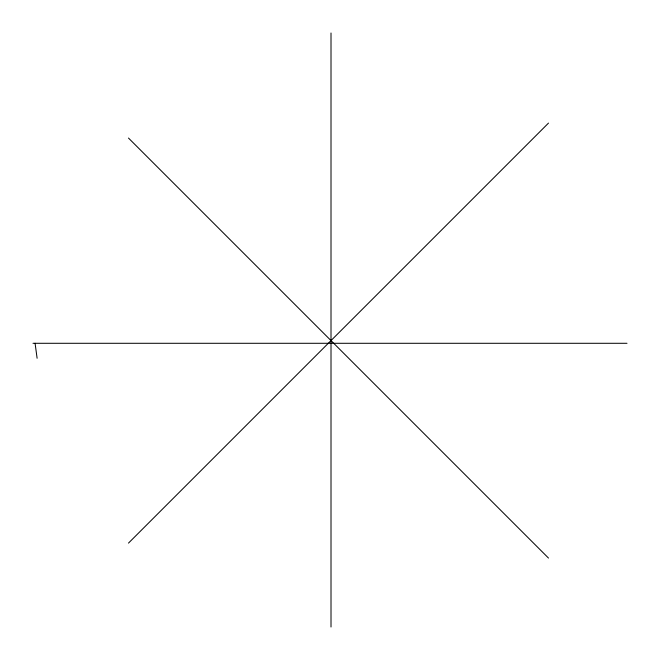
<?xml version="1.0" encoding="UTF-8"?>
<svg xmlns="http://www.w3.org/2000/svg" width="660" height="660" viewBox="0 0 660 660"><rect width="100%" height="100%" fill="white"/><g stroke="black" fill="none" stroke-linecap="round" stroke-linejoin="round"><path stroke-width="0.99" d="M128.477 543.106L548.501 123.09M33 343.291L627 343.291M128.477 138.055L548.501 558.071M35.087 343.291L37.108 358.256M331.007 33L331.007 627"/></g></svg>
